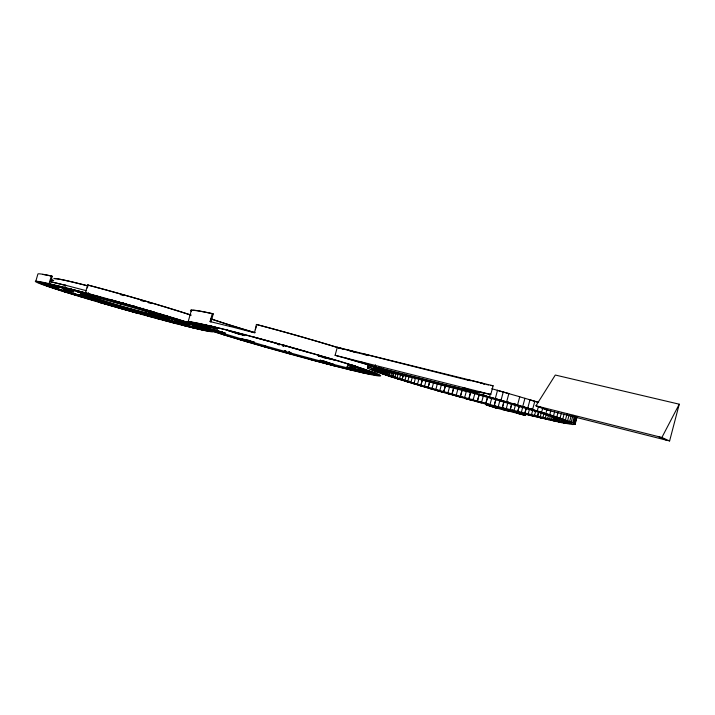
<?xml version="1.0" encoding="UTF-8"?>
<svg xmlns="http://www.w3.org/2000/svg" width="715" height="715" viewBox="0 0 715 715"><rect width="100%" height="100%" fill="white"/><g stroke="black" fill="none" stroke-linecap="round" stroke-linejoin="round"><path stroke-width="1.07" d="M189.162 322.733L209.656 328.417L190.315 323.019L190.503 322.304L196.25 323.162M669.598 440.976L679.25 404.198L555.305 375.035L535.955 405.798L546.001 409.775L669.598 440.976L661.875 437.491L535.955 405.798M551.569 419.392L558.567 419.875L550.041 416.094L533.381 410.616L471.596 392.767L409.65 376.912L392.741 373.239L383.401 372.113L389.085 375.071L414.101 383.285L494.199 405.789L551.515 419.374L552.418 416.219M368.44 364.525L367.769 368.216L371.443 370.048L390.372 376.662L430.037 388.665L478.603 402.205L525.927 414.468L561.454 422.654L572.822 424.558L575.092 424.299L569.658 421.501L553.499 415.907L554.572 411.876M553.088 419.634L553.66 417.515M554.679 419.893L555.251 417.766M555.77 420.018L556.341 417.882M556.815 416.997L558.156 411.992M560.033 418.06L561.364 413.064M562.776 419.017L564.099 414.039M565.431 419.937L567.022 413.985M567.576 420.733L569.158 414.807M569.658 421.501L571.231 415.603M571.187 422.145L573.01 415.29M572.67 422.762L574.234 416.908M573.591 423.235L575.396 416.443M574.485 423.691L576.281 416.934M574.797 424.442L576.826 416.827M575.092 424.299L576.871 417.605M510.108 409.874L511.734 403.805M510.215 409.901L511.851 403.832M512.494 410.946L509.116 409.767L518.33 412.421L512.494 410.946L512.807 409.784M514.621 404.735L519.108 405.602L508.454 402.929L514.621 404.735L514.988 403.385M513.915 410.821L515.551 404.744M553.499 415.907L517.553 404.949L519.751 396.745L497.247 390.336M516.891 411.947L516.587 413.091L525.132 415.352L525.436 414.208L524.721 415.201L521.235 413.779L521.548 412.627M517.642 411.751L519.278 405.655M517.749 411.777L519.385 405.682M522.745 406.478L524.944 398.291M521.181 413.136L517.097 411.777L526.74 414.512L521.181 413.136L522.602 407.532M521.896 412.761L521.593 413.922L507.158 410.151M524.756 413.485L526.124 408.381M524.855 413.511L526.222 408.399M527.804 407.97L529.994 399.792L519.188 396.655M528.099 414.28L529.475 409.159M531.451 409.775L537.582 411.143L526.16 408.167L531.451 409.775L531.817 408.435M532.612 409.418L534.802 401.258M531.37 415.058L532.845 409.945M534.436 415.764L535.812 410.607M537.287 410.83L538.377 406.755M538.815 411.277L537.43 416.452L538.618 412.332M540.165 417.051L541.282 412.904M541.648 412.171L542.739 408.113M542.846 417.649L544.035 413.493M545.885 413.485L546.975 409.436M545.232 418.141L546.349 413.958M547.565 418.624L548.468 415.495M549.746 414.709L550.827 410.678M549.558 419.008L550.407 415.844M471.846 400.248L465.438 398.505L471.846 400.248L472.159 399.095M473.071 400.159L474.957 393.179M477.263 401.294L479.282 394.34L477.388 401.33M481.553 402.447L483.447 395.449M517.553 404.949L483.608 395.306L484.162 393.25M485.735 403.555L487.746 396.593L485.851 403.591M495.593 407.881L486.254 404.949L486.566 403.814L489.462 404.52M489.525 396.959L490.365 393.876M454.141 387.324L451.8 386.341L477.388 392.803A62.697 2.583 15.1 0 1 490.767 394.492L493.118 385.814L337.319 347.276L335.094 355.301A55.949 2.154 15.5 0 1 373.865 366.652L402.116 374.177M489.963 404.672L491.857 397.656M495.289 398.568L497.515 390.336L491.75 388.728M494.074 405.754L495.969 398.729M495.817 399.765L494.029 406.844L503.154 409.177M496.943 406.96L496.639 408.086L489.283 405.736M498.203 406.826L500.098 399.783M498.167 408.462L498.471 407.336M501.045 400.203L503.271 391.981M502.225 407.863L503.852 401.821M502.341 407.899L503.968 401.857M502.877 407.836L502.565 408.98L512.146 411.474M506.658 401.794L508.874 393.581L497.515 390.336M505.183 410.195L505.487 409.06M506.211 408.882L508.115 401.821M501.546 409.284L508.83 411.116L509.134 409.972M431.949 388.611L433.585 382.605M435.828 389.738L437.348 383.714M439.752 390.873L441.656 383.884M443.389 392.356L445.481 392.651L437.285 390.613L443.389 392.356L443.702 391.203M443.675 391.999L445.579 385.01L443.792 392.026M447.84 393.179L449.744 386.198M451.88 394.322L453.784 387.342M452.005 394.349L453.632 388.37M456.134 395.502L458.029 388.531M460.272 396.655L462.167 389.684M460.389 396.691L462.283 389.72M464.571 397.844L466.466 390.864L469.603 391.722M468.754 398.988L470.649 392.008M468.879 399.024L470.765 392.043M389.13 375.089L389.943 371.961M390.899 375.733L391.757 372.631M393.5 373.275L392.714 376.385L393.563 373.293M394.859 377.118L395.708 374.034M397.057 377.869L398.112 373.748M399.551 378.691L400.677 374.606M403.144 375.429L402.107 379.531L403.224 375.455M404.449 375.473L409.239 376.582L398.032 373.453L404.449 375.473L404.815 374.159M404.922 380.425L406.317 375.348M407.809 381.345L409.114 376.251M409.212 382.355L414.048 383.446L404.243 380.836L409.212 382.355L409.534 381.193M410.919 382.302L412.305 377.252M414.101 383.285L415.379 378.217M417.462 384.304L419.115 378.271M420.804 385.322L422.458 379.29M420.912 385.349L422.556 379.325M424.495 386.413L426.14 380.398M428.062 387.476L429.706 381.47M428.169 387.512L429.813 381.497M348.455 365.481L347.892 365.302L348.223 364.123L348.786 364.301M346.784 367.876L347.329 368.002L347.633 366.902L347.088 366.777L346.784 367.876L361.915 372.435M366.411 373.498L349 368.368L349.304 367.26L366.196 372.202L365.892 373.302L377.618 375.169L377.931 374.034M349.662 367.331L349 368.368M377.618 375.169L358.528 369.834L358.966 368.529L376.117 373.239M358.528 369.834L358.966 368.529M363.81 371.773L363.506 372.864L347.329 368.002M367.653 367.975L368.538 364.784M367.555 367.733L368.645 365.043M368.002 367.635L369.253 364.713M368.475 367.546L369.476 367.608L370.263 364.766M369.476 367.608L370.504 367.671L371.291 364.811M370.504 367.671L373.713 368.127L374.24 366.196M373.293 370.263L372.122 369.682L381.327 372.417L373.293 370.263L373.623 369.047M462.507 387.521L473.705 391.74L374.964 366.804L375.518 364.811M375.911 368.511L376.447 366.581M373.713 368.127L378.074 368.895L378.61 366.956M380.845 369.458L381.381 367.51M381.658 370.996L383.276 371.183L373.364 368.636L381.658 370.996L382.007 369.727M384.464 373.132L385.019 371.014M385.412 373.561L385.984 371.46M386.368 373.999L386.904 371.898M387.736 374.544L388.308 372.452M328.963 358.26L318.407 356.079L318.747 354.872M319.793 361.281L320.088 360.208L320.883 360.414L329.552 363.417L329.257 364.48L320.579 361.486L319.793 361.281L327.801 364.06L310.194 359.431M320.579 361.486L320.883 360.414M323.332 362.192L323.627 361.12L324.306 361.29L334.468 364.632L334.173 365.696L323.332 362.192L333.905 365.678L334.2 364.614L323.627 361.12M324.011 362.362L324.306 361.29M264.881 346.918L331.76 365.133L332.055 364.069L348.911 368.243M222.624 332.189L205.965 327.899L205.661 328.989L222.32 333.288L222.624 332.189L206.367 327.953L206.054 329.043L189.135 322.831L189.332 321.973C218.611 326.8 247.068 335.657 275.749 343.102L279.145 344.844L279.485 343.629M349.644 369.575L365.267 373.275L379.451 375.527C349.126 362.112 316.012 355.257 284.32 345.47L283.712 346.114L282.738 345.846L283.077 344.63M283.712 346.114L284.052 344.898M284.928 350.761L284.096 352.289L284.928 350.761L285.777 350.994L285.124 352.611L285.777 350.994M287.788 353.362L288.082 352.316L289.843 352.79M288.637 352.942L288.931 351.869L291.666 353.255L291.371 354.3L288.637 352.942L290.433 354.086M289.477 353.174L289.781 352.102M265.095 346.945L242.966 340.546L243.27 339.491L244.977 339.991M232.116 331.447L244.316 335.567L244.655 334.361M247.935 340.644L245.835 340.233L245.54 341.296L253.709 342.986L254.013 341.913L250.044 341.055M249.606 340.599L240.615 338.642L240.32 339.705L249.303 341.681L249.606 340.599L250.33 340.823L250.027 341.895L240.696 339.866L241 338.803L249.294 340.599M343.808 349.412A100.35 4.406 15.6 0 0 256.417 324.44L254.522 332.779L229.801 326.344M255.38 329.722L256.247 326.657M252.895 342.744L253.199 341.672M173.933 322.581L184.917 325.745L185.194 324.762M188.304 324.494L189.109 324.637L187.107 324.092L187.41 323.046M187.777 323.243L187.482 324.288L182.012 322.501M188.179 321.643L191.468 310.042M188.081 324.387L188.376 323.35M190.315 323.019L190.637 321.875M189.984 325.388L189.698 326.389L197.823 328.837M192.8 325.951L192.514 326.961L203.212 330.116L203.489 329.115M193.211 326.112L192.934 327.113L172.619 322.215L193.175 327.854L193.461 326.862M185.48 325.441L192.916 327.729L193.193 326.737M205.08 328.408L194.721 325.557L195.025 324.494M196.393 327.649L196.679 326.63M197.072 327.604L196.786 328.605L188.68 326.156M195.347 327.604L197.09 327.89L197.385 326.871M205.84 328.569L210.603 330.607L198.493 327.247L198.788 326.201M198.69 328.024L198.967 327.524L211.032 330.866L210.442 331.394L204.839 330.455L194.123 327.282L198.69 328.024L198.984 326.996M198.824 327.774L199.119 326.737M197.653 327.979L199.431 328.274L199.717 327.247M210.246 329.57L209.45 331.072L199.735 328.283L200.173 327.005M200.289 326.8L199.735 328.283M206.644 329.57L206.358 330.589L204.195 330.223M210.067 321.58L212.319 313.599L213.267 313.903L211.014 321.884L210.067 321.58L230.507 326.585M209.236 328.971L208.923 330.062L224.805 334.102L225.118 333.002L209.236 328.971L217.038 331.403M209.629 328.444L209.978 327.282L191.718 322.179M210.308 327.533C210.791 330.33 209.513 324.762 206.072 326.371M209.674 330.866L209.96 329.838M215.054 328.694L215.653 327.568M217.583 327.953L217.092 327.845L216.761 329.025L217.253 329.132L217.583 327.953L210.29 325.754M222.213 332.046L222.32 333.288M224.519 332.815L224.206 333.914L224.805 334.102M147.496 313.733L153.814 315.342L153.528 316.343L144.761 314.01L145.047 313.009L155.584 315.914M147.37 314.502L147.084 315.476L149.596 316.477L149.873 315.503M147.773 315.637L148.05 314.654M150.472 312.249L151.133 312.357L144.546 310.507L154.056 313.322L149.131 311.91L150.472 312.249L150.785 311.168M150.847 312.312L151.267 311.159M151.759 316.021L151.482 316.986L148.988 315.994M155.262 316.656L154.985 317.63L158.587 318.926M169.491 320.392L169.214 321.375L176.373 323.645L140.006 313.519L155.557 317.755L155.834 316.772M159.919 319.319L160.196 318.354M163.842 319.963L164.119 318.979M169.75 320.418L169.464 321.401L155.557 317.755M174.362 319.596L173.048 319.274L173.352 318.202M177.106 321.241L177.642 321.357L174.817 320.669L179.84 322.251L176.024 320.99L177.106 321.241L177.4 320.204M177.302 321.258L177.597 320.213M179.072 321.643L178.786 322.662L180.198 323.019L175.801 321.857L183.138 324.145M179.581 322.822L180.269 320.883M180.064 323.046L179.778 324.038L191.683 327.434L184.247 325.146M180.886 321.089L180.591 322.134L179.966 321.929L184.488 323.126M183.335 321.714L183.04 322.76L187.107 324.092M183.871 322.93L184.166 321.875M104.801 302.472L104.524 303.455L101.307 302.838L101.593 301.855M101.208 301.98L100.475 301.739L110.923 304.805L105.525 303.339L105.811 302.347M105.945 303.473L106.338 302.445M106.392 303.607L106.678 302.615L107.152 302.758M106.481 303.58L106.767 302.588L107.322 302.758M110.861 304.545L110.584 305.519L112.657 305.814M111.898 305.564L112.183 304.581M118.154 306.663L117.877 307.629L118.806 307.593L119.092 306.619M136.082 312.428L99.984 302.481L118.753 307.915L119.03 306.95M123.32 303.821L123.632 302.713M127.306 308.934L127.288 310.283L119.843 308.192L120.799 308.165M128.298 310.605L128.575 309.631M129.299 309.497L129.254 310.837L136.681 312.929L136.958 311.963M129.254 310.837L129.531 309.872M137.173 312.392L137.843 312.509L131.855 310.668L132.132 309.675L133.473 310.015M134.045 305.618L133.723 306.726L134.938 306.681M135.519 311.248L135.242 312.223L137.825 313.277L118.753 307.915M135.957 311.99L136.234 310.998M143.134 308.263L142.821 309.372L145.449 309.738M69.882 290.764L64.091 289.083L64.404 288.02M64.27 288.878L63.966 289.915L63.009 289.673L70.848 292.122L67.156 290.88M50.685 281.764L66.236 285.5L49.719 281.46L50.685 281.764L52.267 276.276L51.301 275.972L49.076 283.658L64.815 287.466L65.458 285.24L86.542 290.755M64.421 289.2L64.788 288.02M64.868 289.343L65.306 288.145M64.663 291.175L64.958 290.156M72.394 290.379L72.09 291.443L68.908 290.639L73.895 291.961L65.145 289.334L65.485 288.261M65.101 291.872L65.387 290.871M64.091 289.083L68.408 290.174L66.424 289.638L66.146 290.674L64.52 290.219L65.262 290.451M66.638 289.834L66.951 288.771M66.727 289.915L67.031 288.851M66.995 289.941L67.442 288.762M67.362 290.093L67.711 288.78M67.818 290.013L68.122 288.94M72.876 293.204L72.59 294.205L78.936 295.769M78.829 295.697L79.115 294.696M77.47 294.893L70.705 292.775L89.661 298.37L80.178 295.733L80.348 294.66M80.178 295.733L80.473 294.723M80.429 295.545L80.143 296.537L85.55 297.815L85.836 296.823M77.881 294.571L79.785 295.179L73.27 293.499L80.849 295.715L81.135 294.705M64.815 287.466L85.38 292.81L87.641 284.954A92.414 3.477 15.9 0 1 190.842 315.011M87.346 287.948L88.16 285.151L87.641 284.954M85.201 297.672L63.528 291.425L100.055 302.114L85.201 297.672L85.487 296.68M88.338 292.542L88.017 293.659L92.736 295.358M87.686 297.744L88.097 296.761M89.107 298.146L88.821 299.129L93.12 300.077L93.397 299.084M92.664 299.907L92.95 298.915M95.917 300.184L95.631 301.167L98.813 301.784M35.75 281.442L37.904 274.024A92.414 3.477 15.9 0 1 51.301 275.972M39.182 282.774L39.486 281.719M50.649 284.829L50.345 285.884L40.138 283.006L40.442 281.951M42.882 284.329L43.177 283.292M50.577 285.687L53.321 285.866L41.059 282.246L37.958 282.068L40.38 283.453L52.481 286.813L50.577 285.687L50.881 284.633M50.452 287.099L50.747 286.08M40.138 283.006L39.191 282.461L51.024 285.473L51.337 284.409M51.543 286.25L51.838 285.205M51.936 285.777L52.392 284.472M53.124 286.054L52.821 287.09L55.234 287.975L45.805 285.41M54.849 288.601L55.144 287.591M55.386 287.609L55.091 288.619L64.413 291.148M56.306 289.021L56.601 288.011M56.61 288.395L56.905 287.358M58.666 288.118L58.371 289.137L46.573 285.687M61.007 289.53L60.712 290.531L69.578 292.793L41.434 283.891L59.685 289.53M61.168 289.521L60.873 290.531L48.888 286.635M282.738 345.846L283.104 345.077M661.875 437.491L679.25 404.198M209.978 327.282L205.857 326.165M80.053 295.67L82.323 296.189L80.849 295.715M65.145 289.334L66.424 289.638M104.792 302.892L105.525 303.339M132.668 306.029L124.088 303.607M153.814 315.342L152.885 315.395L153.573 315.717M153.528 316.343L152.599 316.387L165.201 320.007L144.761 314.01M40.746 282.479L41.971 282.55M50.694 285.455L39.191 282.461M51.024 285.473L52.088 285.544M480.623 383.32L482.741 383.562M481.472 392.303L473.026 391.159L465.143 388.191M140.632 308.737L143.25 309.103M108.644 304.956L110.7 305.251M109.064 303.24L110.307 303.518M90.117 295.536L77.238 291.738L95.345 297.1L85.657 294.312M149.676 311.374L153.698 312.142M250.152 341.171L254.013 341.913M155.924 313.224L159.981 314.01M246.961 341.672L253.709 342.986M318.407 356.079L327.273 357.813M365.562 372.175L374.49 373.829M378.074 368.895L406.379 375.187A107.5 4.004 15.2 0 1 448.233 385.76L483.608 395.306M43.803 282.854L56.789 286.447L53.965 285.866M60.561 287.233L48.093 283.748L66.227 288.592M199.521 323.797L210.809 326.255M334.325 359.86L322.411 357.277L334.62 360.011M87.016 298.593L91.297 299.531M162.028 315.074L167.346 316.236M163.967 315.655L169.285 316.825M192.916 327.729L203.212 330.116M137.512 311.365L136.699 311.213L136.413 312.196L128.968 309.89L132.561 310.81M349.948 368.502L354.041 369.449M170.009 317.478L176.569 319.033M78.436 296.019L83.843 297.297M171.761 318.023L178.33 319.578M69.713 290.656L70.276 290.791M87.909 296.895L88.785 297.1M64.931 287.689L42.283 282.443L54.572 286.08L73.672 290.46L64.895 287.618M72.179 290.04L58.067 286.027M486.254 404.949L494.717 407.067M494.816 407.639L509.303 411.277M176.685 319.587L184.184 321.437M178.232 320.079L185.73 321.929M483.805 383.678L467.467 379.638L470.407 380.791M71.026 293.713L77.372 295.286M110.19 303.571L109.207 303.33M210.836 329.427L225.118 333.002M335.094 355.301L490.767 394.492M349.269 364.382L355.587 365.964M347.892 365.302L366.446 370.021M331.76 365.133L350.404 369.816M101.494 300.979L106.16 302.177M191.495 323.761L154.512 312.848L159.427 313.796L193.157 324.235L182.986 321.643M194.364 324.78L185.605 322.501L198.493 327.247M132.847 309.818L129.254 308.898L129.88 309.103M163.458 317.71L157.103 316.084L162.975 317.809M162.984 317.675L165.746 318.372L164.522 317.978M131.855 310.668L133.187 311.007M172.976 321.178L174.371 321.536L170 320.374L177.347 322.662M176.971 322.474L178.911 323.01L178.151 322.867M182.772 323.958L184.711 324.494L183.943 324.351M508.83 411.116L525.132 415.352M369.28 371.005L350.493 366.196M198.368 326.156L187.026 322.912M200.415 326.773L191.432 324.422L194.721 325.557M310.489 358.376L332.055 364.069M253.351 336.962L306.887 351.789M175.255 319.73L183.907 322.385L177.937 320.955M207.448 329.418L195.508 325.843M310.784 358.492L290.719 353.031L288.931 351.869M195.803 323.591L203.158 325.611M189.868 323.144L210.201 328.757M379.191 375.348L358.742 369.735M370.728 371.979L358.841 368.69L370.513 371.952M196.643 323.6L202.792 325.316M358.662 369.834L378.95 375.5M265.176 345.863L288.082 352.316M284.624 351.825L285.473 352.066M199.851 328.096L209.727 330.813M84.969 294.115L79.731 292.444L89.5 295.241M199.431 328.274L209.129 331.045L197.09 327.89M345.425 358.036L368.886 364.882L359.922 361.692M245.835 340.233L247.873 340.832M249.392 341.234L265.39 345.89M177.356 320.704L169.276 318.077L173.959 319.167L172.333 318.64L166.827 317.371L181.494 321.75L171.797 318.863L173.048 319.274M357.241 352.808L347.651 349.984L366.134 355.051M349.304 367.26L358.519 369.986M360.566 370.584L366.715 372.399M195.454 322.876L215.322 328.739M197.832 323.341L217.253 329.132M347.088 366.777L358.188 370.12M224.278 333.699L242.51 339.259M249.303 341.681L250.027 341.895M223.277 334.611L242.966 340.546M529.994 399.792L538.538 402.402M529.288 399.667L538.636 402.518M178.366 323.689L184.917 325.745M223.974 334.772L195.284 325.414M219.103 332.055L222.204 333.047M131.185 309.434L135.215 310.668M164.227 318.988L165.46 319.382L156.817 317.094L158.051 317.496M145.047 313.009L146.45 313.465M162.698 318.675L174.505 322.313L160.741 318.175M69.945 288.949L82.985 292.81L76.907 290.764M226.905 330.196L240.508 334.602L227.039 330.16M351.923 365.329L364.73 369.539M78.784 291.246L90.707 294.812L85.97 293.114M162.135 319.516L168.481 321.536M233.859 331.948L244.316 335.567M197.617 324.923L207.305 328.364M195.41 325.048L200.844 326.844M201.389 327.113L204.839 328.23M320.088 360.208L328.096 362.997M362.308 362.291L374.964 366.804M156.799 318.121L160.392 319.408M368.431 355.605L364.552 354.166L467.869 380.174M368.618 370.879L377.94 374.964M518.732 413.181L522.504 414.629M155.37 316.128L155.825 316.307M96.15 295.867L101.628 297.771M538.797 406.513L548.78 410.481M197.671 326.755L199.288 327.425M256.417 324.44L256.819 324.61A99.162 4.353 15.6 0 1 309.327 339.133M658.703 436.695L666.496 440.19M106.472 298.673L108.385 299.612M113.211 300.541L122.149 303.455L121.809 302.972M141.114 313.849L142.508 314.537M41.309 283.676L40.38 283.149L51.319 286.456M49.603 285.446L50.345 285.884M276.848 343.343L279.145 344.844M255.112 332.681A99.162 4.353 15.6 0 1 210.961 318.854M192.621 310.373A99.162 4.353 15.6 0 1 213.267 313.903M310.328 339.419A99.162 4.353 15.6 0 1 340.894 348.58M254.755 332.627A100.35 4.406 15.6 0 1 211.005 318.944M191.218 311.177A100.35 4.406 15.6 0 1 212.319 313.599M53.688 280.62A92.414 3.477 15.9 0 1 50.845 279.628M53.589 280.512A91.305 3.432 15.9 0 1 50.863 279.556M42.498 274.39A91.305 3.432 15.9 0 1 52.267 276.276M88.16 285.151A91.305 3.432 15.9 0 1 191.093 315.163M54.912 278.93A75.129 2.824 15.9 0 1 86.73 285.607M168.302 318.354A45.099 1.457 15.8 0 1 126.001 307.575A45.099 1.457 15.8 0 1 83.441 294.339M169.947 318.693A46.198 1.493 15.8 0 1 127.905 308.147A46.198 1.493 15.8 0 1 82.395 294.044M53.822 278.618A76.237 2.869 15.9 0 1 87.159 285.66M120.638 294.696A76.237 2.869 15.9 0 1 123.874 295.608M140.953 300.506A76.237 2.869 15.9 0 1 144.117 301.435M148.273 302.659A76.237 2.869 15.9 0 1 151.321 303.562M207.851 329.115A92.441 2.905 15.8 0 1 116.152 307.236A92.441 2.905 15.8 0 1 49.076 283.658M85.38 292.81A92.441 2.905 15.8 0 1 196.482 325.182M197.742 325.593A92.441 2.905 15.8 0 1 205.348 328.203M337.319 347.276A55.931 2.529 15.5 0 1 344.451 349.26M345.336 349.51A55.931 2.529 15.5 0 1 347.106 350.01M347.982 350.261A55.931 2.529 15.5 0 1 354.908 352.263M483.403 384.089A62.679 3.021 15 0 1 484.895 384.304M486.62 384.581A62.679 3.021 15 0 1 488.568 384.929M490.731 385.34A62.679 3.021 15 0 1 493.118 385.814M371.416 368.663L379.781 370.987L371.416 368.663M183.46 323.216L178.482 321.643L183.46 323.216M475.555 393.268L467.95 391.203L475.555 393.268M479.354 394.314L478.496 394.474L486.906 396.405L479.354 394.314M462.864 397.504L455.893 395.86L462.864 397.504M562.365 421.144L561.758 421.233L571.017 423.495L562.365 421.144M372.694 368.591L371.72 368.6L381.024 370.942L372.694 368.591M454.096 395.073L446.482 393.232L454.096 395.073M490.651 397.451L488.756 397.326L498.051 399.533L490.651 397.451M561.293 421.233L560.024 421.144L569.766 423.566L561.293 421.233M501.698 400.57L498.793 400.159L508.839 402.608L501.698 400.57M559.237 421.046L557.351 420.778L567.451 423.343L559.237 421.046M378.584 369.378L376.126 368.976L386.538 371.702L378.584 369.378M437.097 390.256L428.383 388.048L437.097 390.256M556.252 420.599L553.776 420.152L564.117 422.833L556.252 420.599M383.186 370.245L379.996 369.628L390.801 372.506L383.186 370.245M155.227 312.553L111.862 300.121L155.227 312.553M429.018 387.905L419.866 385.546L429.018 387.905M522.397 406.567L517.615 405.611L528.734 408.453L522.397 406.567M552.391 419.893L549.361 419.285L559.845 422.038L552.391 419.893M388.862 371.416L384.965 370.593L396.038 373.596L388.862 371.416M421.314 385.635L411.786 383.133L421.314 385.635M547.717 418.936L544.178 418.177L554.679 420.983L547.717 418.936M395.574 372.89L390.989 371.872L402.196 374.955L395.574 372.89M542.283 417.757L538.279 416.854L548.718 419.687L542.283 417.757M540.343 411.992L533.971 410.553L545.554 413.628L540.343 411.992M407.309 381.381L397.299 378.673L407.309 381.381M547.994 414.405L540.969 412.752L552.552 415.88L547.994 414.405M536.17 416.371L531.754 415.335L542.015 418.159L536.17 416.371M411.822 376.716L406.013 375.321L417.068 378.458L411.822 376.716M529.449 414.789L524.667 413.636L534.659 416.425L529.449 414.789M401.151 379.442L391.034 376.662L401.151 379.442M554.652 416.568L547.064 414.736L558.495 417.873L554.652 416.568M421.189 379.013L414.861 377.449L425.613 380.559L421.189 379.013M395.636 377.654L385.501 374.83L395.636 377.654M560.229 418.472L552.203 416.479L563.331 419.58L560.229 418.472M431.234 381.542L424.469 379.835L434.765 382.874L431.234 381.542M113.971 301.605L112.818 301.31L121.344 303.964L113.971 301.605M390.846 376.036L380.791 373.194L390.846 376.036M564.698 420.089L556.324 417.962L567.031 421.001L564.698 420.089M506.381 409.069L500.804 407.639L509.509 410.195L506.381 409.069M441.843 384.268L434.711 382.436L444.417 385.349L441.843 384.268M386.824 374.615L376.948 371.782L386.824 374.615M568.014 421.403L559.407 419.178L569.578 422.109L568.014 421.403M86.426 293.186L68.238 288.458L109.672 300.005L86.426 293.186M497.98 406.906L492.242 405.414L500.375 407.836L497.98 406.906M452.872 387.164L445.481 385.224L454.436 387.986L452.872 387.164M383.633 373.4L374.043 370.602L383.633 373.4M570.168 422.413L561.445 420.116L570.954 422.914L570.168 422.413M489.346 404.645L483.501 403.099L490.991 405.378L489.346 404.645M464.16 390.175L456.608 388.156L464.696 390.721L464.16 390.175M571.16 423.11L562.419 420.778L571.16 423.11M480.569 402.313L474.671 400.731L481.454 402.849L480.569 402.313M379.942 371.666L371.237 369.029L379.942 371.666M232.044 337.328A100.395 3.414 15.6 0 0 380.594 375.849A100.395 3.414 15.6 0 0 239.257 333.208A100.395 3.414 15.6 0 0 232.044 337.328M98.804 300.693A46.198 1.448 15.8 0 0 169.652 319.721A46.198 1.448 15.8 0 0 108.117 300.738A46.198 1.448 15.8 0 0 98.804 300.693M80.303 296.09A75.155 2.36 15.8 0 0 196.634 327.434A75.155 2.36 15.8 0 0 98.259 296.966A75.155 2.36 15.8 0 0 80.303 296.09"/></g></svg>
